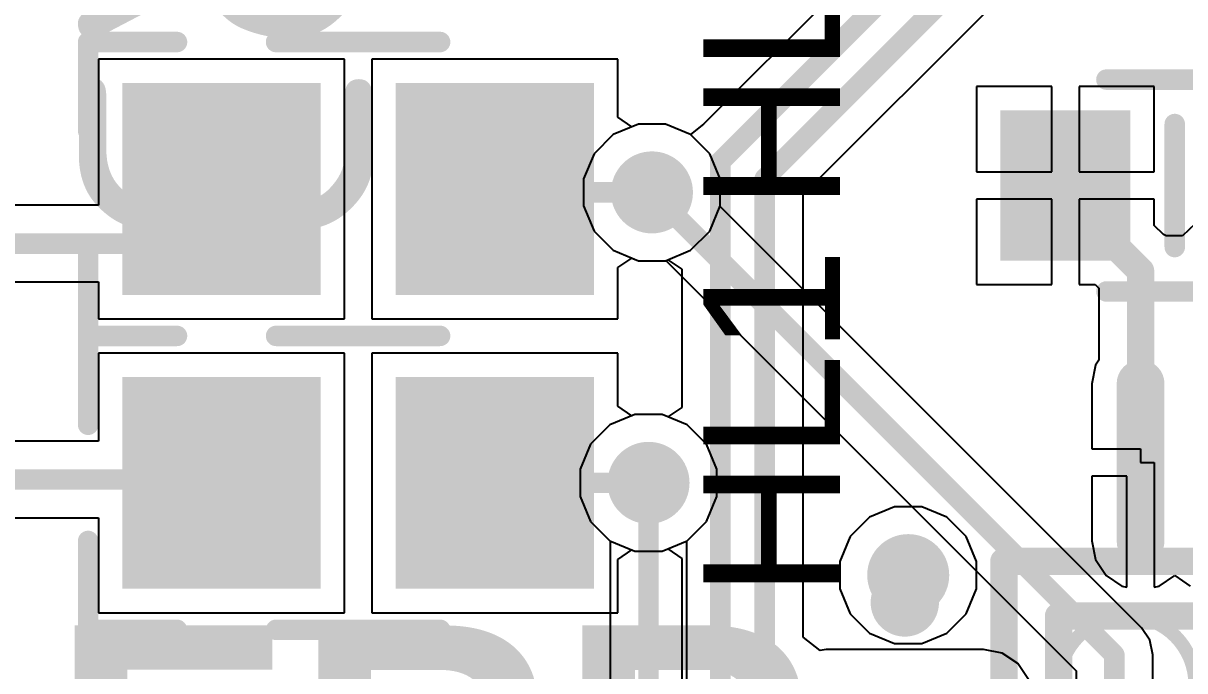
# Model space of a CAD drawing. Header units: inches. Extents: x -1.9 to 51.5, y -1.6 to 35.1.
# Drawn here: x 2.53 to 11.02, y 24.3 to 29.04 of the extents above; entities that cross this region are included whole.
import ezdxf

# ---------------------------------------------------------------- set-up
doc = ezdxf.new("R2010")
doc.units = ezdxf.units.IN
for name, color, linetype in [('Assembly Notes', 76, 'Continuous'), ('Bottom Layer', 76, 'Continuous'), ('Bottom Layer 1', 5, 'Continuous'), ('Mechanical 10', 56, 'Continuous'), ('Mechanical 13', 56, 'Continuous'), ('Top Layer', 16, 'Continuous'), ('Top Layer 1', 1, 'Continuous'), ('Top Overlay', 2, 'Continuous'), ('Top Paste', 8, 'Continuous'), ('Top Solder', 216, 'Continuous'), ('Via Holes', 16, 'Continuous')]:
    doc.layers.add(name, color=color, linetype=linetype)
doc.styles.add('Arial', font='', dxfattribs={"height": 0.2})
doc.styles.add('Century Gothic_Bold', font='', dxfattribs={"height": 0.2})
doc.styles.add('GOST type B', font='', dxfattribs={"height": 0.2})
doc.styles.get('Arial').set_extended_font_data('Arial')
doc.styles.get('Century Gothic_Bold').set_extended_font_data('Century Gothic', bold=True)
doc.styles.get('GOST type B').set_extended_font_data('GOST type B')

# ---------------------------------------------------------------- blocks, each defined once
blk = doc.blocks.new('0603R_167')
at = {"layer": 'Top Layer 1'}
for points in [[(-1.05, -0.475), (-1.05, 0.475), (-0.25, 0.475), (-0.25, -0.475)], [(0.25, -0.475), (0.25, 0.475), (1.05, 0.475), (1.05, -0.475)]]:
    blk.add_hatch(color=1, dxfattribs=at).paths.add_polyline_path(points)
at = {"layer": 'Top Paste'}
for points in [[(-1.05, -0.475), (-1.05, 0.475), (-0.25, 0.475), (-0.25, -0.475)], [(0.25, -0.475), (0.25, 0.475), (1.05, 0.475), (1.05, -0.475)]]:
    blk.add_hatch(color=8, dxfattribs=at).paths.add_polyline_path(points)
at = {"layer": 'Top Solder'}
for points in [[(-1.075, -0.5), (-1.075, 0.5), (-0.225, 0.5), (-0.225, -0.5)], [(0.225, -0.5), (0.225, 0.5), (1.075, 0.5), (1.075, -0.5)]]:
    blk.add_hatch(color=216, dxfattribs=at).paths.add_polyline_path(points)
at = {"layer": 'Assembly Notes'}
for points in [[(-0.85, -0.475, 0.25, 0.25, 0), (-0.85, 0.475, 0.25, 0.25, 0)], [(0.85, 0.475, 0.25, 0.25, 0), (-0.85, 0.475, 0.25, 0.25, 0)], [(0.85, -0.475, 0.25, 0.25, 0), (0.85, 0.475, 0.25, 0.25, 0)], [(0.85, -0.475, 0.25, 0.25, 0), (-0.85, -0.475, 0.25, 0.25, 0)]]:
    blk.add_lwpolyline(points, format="xyseb", dxfattribs=at)
for points in [[(-0.9125, 0.475, 0.125, 0.125, 1), (-0.7875, 0.475, 0.125, 0.125, 1)], [(-0.9125, 0.475, 0.125, 0.125, 1), (-0.7875, 0.475, 0.125, 0.125, 1)], [(0.7875, 0.475, 0.125, 0.125, 1), (0.9125, 0.475, 0.125, 0.125, 1)], [(0.7875, 0.475, 0.125, 0.125, 1), (0.9125, 0.475, 0.125, 0.125, 1)], [(-0.9125, -0.475, 0.125, 0.125, 1), (-0.7875, -0.475, 0.125, 0.125, 1)], [(-0.9125, -0.475, 0.125, 0.125, 1), (-0.7875, -0.475, 0.125, 0.125, 1)], [(0.7875, -0.475, 0.125, 0.125, 1), (0.9125, -0.475, 0.125, 0.125, 1)], [(0.7875, -0.475, 0.125, 0.125, 1), (0.9125, -0.475, 0.125, 0.125, 1)]]:
    blk.add_lwpolyline(points, format="xyseb", close=True, dxfattribs=at)
at = {"layer": 'Top Overlay'}
for points in [[(0.5, 0.725, 0.15, 0.15, 0), (-0.5, 0.725, 0.15, 0.15, 0)], [(0.5, -0.725, 0.15, 0.15, 0), (-0.5, -0.725, 0.15, 0.15, 0)]]:
    blk.add_lwpolyline(points, format="xyseb", dxfattribs=at)
for points in [[(-0.5375, 0.725, 0.075, 0.075, 1), (-0.4625, 0.725, 0.075, 0.075, 1)], [(0.4625, 0.725, 0.075, 0.075, 1), (0.5375, 0.725, 0.075, 0.075, 1)], [(-0.5375, -0.725, 0.075, 0.075, 1), (-0.4625, -0.725, 0.075, 0.075, 1)], [(0.4625, -0.725, 0.075, 0.075, 1), (0.5375, -0.725, 0.075, 0.075, 1)]]:
    blk.add_lwpolyline(points, format="xyseb", close=True, dxfattribs=at)
at = {"layer": 'Assembly Notes', "style": 'GOST type B'}
blk.add_text('R3', height=2.15, dxfattribs=at).set_placement((-2.4, 1.4))
blk = doc.blocks.new('0805D_171')
at = {"layer": 'Top Layer 1'}
for points in [[(-1.7, -0.75), (-1.7, 0.75), (-0.3, 0.75), (-0.3, -0.75)], [(0.3, -0.75), (0.3, 0.75), (1.7, 0.75), (1.7, -0.75)]]:
    blk.add_hatch(color=1, dxfattribs=at).paths.add_polyline_path(points)
at = {"layer": 'Top Paste'}
for points in [[(-1.7, -0.75), (-1.7, 0.75), (-0.3, 0.75), (-0.3, -0.75)], [(0.3, -0.75), (0.3, 0.75), (1.7, 0.75), (1.7, -0.75)]]:
    blk.add_hatch(color=8, dxfattribs=at).paths.add_polyline_path(points)
at = {"layer": 'Top Solder'}
for points in [[(-1.725, -0.775), (-1.725, 0.775), (-0.275, 0.775), (-0.275, -0.775)], [(0.275, -0.775), (0.275, 0.775), (1.725, 0.775), (1.725, -0.775)]]:
    blk.add_hatch(color=216, dxfattribs=at).paths.add_polyline_path(points)
at = {"layer": 'Top Overlay'}
for points in [[(0.6, 1.075, 0.15, 0.15, 0), (-0.6, 1.075, 0.15, 0.15, 0)], [(1.975, 1.075, 0.15, 0.15, 0), (1.325, 1.075, 0.15, 0.15, 0)], [(1.975, 1.075, 0.15, 0.15, 0), (1.975, 0.425, 0.15, 0.15, 0)], [(1.975, -0.425, 0.15, 0.15, 0), (1.975, -1.075, 0.15, 0.15, 0)], [(0.6, -1.075, 0.15, 0.15, 0), (-0.6, -1.075, 0.15, 0.15, 0)], [(1.975, -1.075, 0.15, 0.15, 0), (1.325, -1.075, 0.15, 0.15, 0)]]:
    blk.add_lwpolyline(points, format="xyseb", dxfattribs=at)
for points in [[(-0.6375, 1.075, 0.075, 0.075, 1), (-0.5625, 1.075, 0.075, 0.075, 1)], [(0.5625, 1.075, 0.075, 0.075, 1), (0.6375, 1.075, 0.075, 0.075, 1)], [(1.2875, 1.075, 0.075, 0.075, 1), (1.3625, 1.075, 0.075, 0.075, 1)], [(1.9375, 1.075, 0.075, 0.075, 1), (2.0125, 1.075, 0.075, 0.075, 1)], [(1.9375, 1.075, 0.075, 0.075, 1), (2.0125, 1.075, 0.075, 0.075, 1)], [(1.9375, 0.425, 0.075, 0.075, 1), (2.0125, 0.425, 0.075, 0.075, 1)], [(1.9375, -0.425, 0.075, 0.075, 1), (2.0125, -0.425, 0.075, 0.075, 1)], [(-0.6375, -1.075, 0.075, 0.075, 1), (-0.5625, -1.075, 0.075, 0.075, 1)], [(0.5625, -1.075, 0.075, 0.075, 1), (0.6375, -1.075, 0.075, 0.075, 1)], [(1.2875, -1.075, 0.075, 0.075, 1), (1.3625, -1.075, 0.075, 0.075, 1)], [(1.9375, -1.075, 0.075, 0.075, 1), (2.0125, -1.075, 0.075, 0.075, 1)], [(1.9375, -1.075, 0.075, 0.075, 1), (2.0125, -1.075, 0.075, 0.075, 1)]]:
    blk.add_lwpolyline(points, format="xyseb", close=True, dxfattribs=at)
blk = doc.blocks.new('0805D_172')
at = {"layer": 'Top Layer 1'}
for points in [[(-1.7, -0.75), (-1.7, 0.75), (-0.3, 0.75), (-0.3, -0.75)], [(0.3, -0.75), (0.3, 0.75), (1.7, 0.75), (1.7, -0.75)]]:
    blk.add_hatch(color=1, dxfattribs=at).paths.add_polyline_path(points)
at = {"layer": 'Top Paste'}
for points in [[(-1.7, -0.75), (-1.7, 0.75), (-0.3, 0.75), (-0.3, -0.75)], [(0.3, -0.75), (0.3, 0.75), (1.7, 0.75), (1.7, -0.75)]]:
    blk.add_hatch(color=8, dxfattribs=at).paths.add_polyline_path(points)
at = {"layer": 'Top Solder'}
for points in [[(-1.725, -0.775), (-1.725, 0.775), (-0.275, 0.775), (-0.275, -0.775)], [(0.275, -0.775), (0.275, 0.775), (1.725, 0.775), (1.725, -0.775)]]:
    blk.add_hatch(color=216, dxfattribs=at).paths.add_polyline_path(points)
at = {"layer": 'Top Overlay'}
for points in [[(0.6, 1.075, 0.15, 0.15, 0), (-0.6, 1.075, 0.15, 0.15, 0)], [(1.975, 1.075, 0.15, 0.15, 0), (1.325, 1.075, 0.15, 0.15, 0)], [(1.975, 1.075, 0.15, 0.15, 0), (1.975, 0.425, 0.15, 0.15, 0)], [(1.975, -0.425, 0.15, 0.15, 0), (1.975, -1.075, 0.15, 0.15, 0)], [(0.6, -1.075, 0.15, 0.15, 0), (-0.6, -1.075, 0.15, 0.15, 0)], [(1.975, -1.075, 0.15, 0.15, 0), (1.325, -1.075, 0.15, 0.15, 0)]]:
    blk.add_lwpolyline(points, format="xyseb", dxfattribs=at)
for points in [[(-0.6375, 1.075, 0.075, 0.075, 1), (-0.5625, 1.075, 0.075, 0.075, 1)], [(0.5625, 1.075, 0.075, 0.075, 1), (0.6375, 1.075, 0.075, 0.075, 1)], [(1.2875, 1.075, 0.075, 0.075, 1), (1.3625, 1.075, 0.075, 0.075, 1)], [(1.9375, 1.075, 0.075, 0.075, 1), (2.0125, 1.075, 0.075, 0.075, 1)], [(1.9375, 1.075, 0.075, 0.075, 1), (2.0125, 1.075, 0.075, 0.075, 1)], [(1.9375, 0.425, 0.075, 0.075, 1), (2.0125, 0.425, 0.075, 0.075, 1)], [(1.9375, -0.425, 0.075, 0.075, 1), (2.0125, -0.425, 0.075, 0.075, 1)], [(-0.6375, -1.075, 0.075, 0.075, 1), (-0.5625, -1.075, 0.075, 0.075, 1)], [(0.5625, -1.075, 0.075, 0.075, 1), (0.6375, -1.075, 0.075, 0.075, 1)], [(1.2875, -1.075, 0.075, 0.075, 1), (1.3625, -1.075, 0.075, 0.075, 1)], [(1.9375, -1.075, 0.075, 0.075, 1), (2.0125, -1.075, 0.075, 0.075, 1)], [(1.9375, -1.075, 0.075, 0.075, 1), (2.0125, -1.075, 0.075, 0.075, 1)]]:
    blk.add_lwpolyline(points, format="xyseb", close=True, dxfattribs=at)
blk = doc.blocks.new('LQFP100_173')
at = {"layer": 'Top Layer 1'}
h = blk.add_hatch(color=1, dxfattribs=at)
edge = h.paths.add_edge_path()
edge.add_arc((-6, 7.15), 0.15, 180, 360)
edge.add_line((-5.85, 7.15), (-5.85, 8.3))
edge.add_arc((-6, 8.3), 0.15, 0, 180)
edge.add_line((-6.15, 8.3), (-6.15, 7.15))
at = {"layer": 'Top Paste'}
h = blk.add_hatch(color=8, dxfattribs=at)
edge = h.paths.add_edge_path()
edge.add_arc((-6, 7.15), 0.15, 180, 360)
edge.add_line((-5.85, 7.15), (-5.85, 8.3))
edge.add_arc((-6, 8.3), 0.15, 0, 180)
edge.add_line((-6.15, 8.3), (-6.15, 7.15))
at = {"layer": 'Top Solder'}
h = blk.add_hatch(color=216, dxfattribs=at)
edge = h.paths.add_edge_path()
edge.add_arc((-6, 7.15), 0.175, 180, 360)
edge.add_line((-5.825, 7.15), (-5.825, 8.3))
edge.add_arc((-6, 8.3), 0.175, 0, 180)
edge.add_line((-6.175, 8.3), (-6.175, 7.15))
at = {"layer": 'Mechanical 10'}
for points in [[(-7, 7, 0.2, 0.2, 0), (7, 7, 0.2, 0.2, 0)], [(-7, -7, 0.2, 0.2, 0), (-7, 7, 0.2, 0.2, 0)]]:
    blk.add_lwpolyline(points, format="xyseb", dxfattribs=at)
blk.add_lwpolyline([(-7.05, 7, 0.1, 0.1, 1), (-6.95, 7, 0.1, 0.1, 1)], format="xyseb", close=True, dxfattribs=at)
blk.add_lwpolyline([(-7.05, 7, 0.1, 0.1, 1), (-6.95, 7, 0.1, 0.1, 1)], format="xyseb", close=True, dxfattribs=at)
at = {"layer": 'Mechanical 13'}
blk.add_lwpolyline([(-5.6, 6.1, 0.1, 0.1, 1), (-6.6, 6.1, 0.1, 0.1, 1)], format="xyseb", close=True, dxfattribs=at)
at = {"layer": 'Top Overlay'}
for points in [[(-7.6, 6.7, 0.25, 0.25, 1), (-7.85, 6.7, 0.25, 0.25, 1)], [(-7.9125, 6.7, 0.125, 0.125, 1), (-7.7875, 6.7, 0.125, 0.125, 1)], [(-7.6625, 6.7, 0.125, 0.125, 1), (-7.5375, 6.7, 0.125, 0.125, 1)], [(-6.65, 6.6, 0.1, 0.1, 1), (-6.55, 6.6, 0.1, 0.1, 1)], [(-6.65, 6.6, 0.1, 0.1, 1), (-6.55, 6.6, 0.1, 0.1, 1)]]:
    blk.add_lwpolyline(points, format="xyseb", close=True, dxfattribs=at)
for points in [[(-6.6, -6.6, 0.2, 0.2, 0), (-6.6, 6.6, 0.2, 0.2, 0)], [(-6.6, 6.6, 0.2, 0.2, 0), (6.6, 6.6, 0.2, 0.2, 0)]]:
    blk.add_lwpolyline(points, format="xyseb", dxfattribs=at)
blk = doc.blocks.new('0603C_186')
at = {"layer": 'Top Layer 1'}
for points in [[(-1.25, -0.525), (-1.25, 0.525), (-0.35, 0.525), (-0.35, -0.525)], [(0.35, -0.525), (0.35, 0.525), (1.25, 0.525), (1.25, -0.525)]]:
    blk.add_hatch(color=1, dxfattribs=at).paths.add_polyline_path(points)
at = {"layer": 'Top Paste'}
for points in [[(-1.25, -0.525), (-1.25, 0.525), (-0.35, 0.525), (-0.35, -0.525)], [(0.35, -0.525), (0.35, 0.525), (1.25, 0.525), (1.25, -0.525)]]:
    blk.add_hatch(color=8, dxfattribs=at).paths.add_polyline_path(points)
at = {"layer": 'Top Solder'}
for points in [[(-1.275, -0.55), (-1.275, 0.55), (-0.325, 0.55), (-0.325, -0.55)], [(0.325, -0.55), (0.325, 0.55), (1.275, 0.55), (1.275, -0.55)]]:
    blk.add_hatch(color=216, dxfattribs=at).paths.add_polyline_path(points)
at = {"layer": 'Top Overlay'}
for points in [[(0.5, 0.775, 0.15, 0.15, 0), (-0.5, 0.775, 0.15, 0.15, 0)], [(0, 0.45, 0.15, 0.15, 0), (0, -0.45, 0.15, 0.15, 0)], [(0.5, -0.775, 0.15, 0.15, 0), (-0.5, -0.775, 0.15, 0.15, 0)]]:
    blk.add_lwpolyline(points, format="xyseb", dxfattribs=at)
for points in [[(-0.5375, 0.775, 0.075, 0.075, 1), (-0.4625, 0.775, 0.075, 0.075, 1)], [(0.4625, 0.775, 0.075, 0.075, 1), (0.5375, 0.775, 0.075, 0.075, 1)], [(-0.0375, 0.45, 0.075, 0.075, 1), (0.0375, 0.45, 0.075, 0.075, 1)], [(-0.0375, -0.45, 0.075, 0.075, 1), (0.0375, -0.45, 0.075, 0.075, 1)], [(-0.5375, -0.775, 0.075, 0.075, 1), (-0.4625, -0.775, 0.075, 0.075, 1)], [(0.4625, -0.775, 0.075, 0.075, 1), (0.5375, -0.775, 0.075, 0.075, 1)]]:
    blk.add_lwpolyline(points, format="xyseb", close=True, dxfattribs=at)

msp = doc.modelspace()

# ---------------------------------------------------------------- hatches: boundary and pattern name
at = {"layer": 'Bottom Layer'}
h = msp.add_hatch(color=76, dxfattribs=at)
edge = h.paths.add_edge_path()
edge.add_arc((7.125, 27.8), 0.3, 0, 360)
h = msp.add_hatch(color=76, dxfattribs=at)
edge = h.paths.add_edge_path()
edge.add_arc((7.1, 25.675), 0.3, 0, 360)
h = msp.add_hatch(color=76, dxfattribs=at)
edge = h.paths.add_edge_path()
edge.add_arc((9, 25), 0.3, 0, 360)
at = {"layer": 'Bottom Layer 1'}
h = msp.add_hatch(color=5, dxfattribs=at)
edge = h.paths.add_edge_path()
edge.add_arc((7.125, 27.8), 0.3, 0, 360)
h = msp.add_hatch(color=5, dxfattribs=at)
edge = h.paths.add_edge_path()
edge.add_arc((7.1, 25.675), 0.3, 0, 360)
h = msp.add_hatch(color=5, dxfattribs=at)
edge = h.paths.add_edge_path()
edge.add_arc((9, 25), 0.3, 0, 360)
at = {"layer": 'Top Layer'}
h = msp.add_hatch(color=16, dxfattribs=at)
edge = h.paths.add_edge_path()
edge.add_arc((7.125, 27.8), 0.3, 0, 360)
h = msp.add_hatch(color=16, dxfattribs=at)
edge = h.paths.add_edge_path()
edge.add_arc((7.1, 25.675), 0.3, 0, 360)
h = msp.add_hatch(color=16, dxfattribs=at)
edge = h.paths.add_edge_path()
edge.add_arc((9, 25), 0.3, 0, 360)
at = {"layer": 'Top Layer 1'}
h = msp.add_hatch(color=1, dxfattribs=at)
edge = h.paths.add_edge_path()
edge.add_arc((7.125, 27.8), 0.3, 0, 360)
h = msp.add_hatch(color=1, dxfattribs=at)
edge = h.paths.add_edge_path()
edge.add_arc((7.1, 25.675), 0.3, 0, 360)
h = msp.add_hatch(color=1, dxfattribs=at)
edge = h.paths.add_edge_path()
edge.add_arc((9, 25), 0.3, 0, 360)
at = {"layer": 'Via Holes'}
h = msp.add_hatch(color=7, dxfattribs=at)
edge = h.paths.add_edge_path()
edge.add_arc((7.125, 27.8), 0.15, 0, 360)
h = msp.add_hatch(color=7, dxfattribs=at)
edge = h.paths.add_edge_path()
edge.add_arc((7.1, 25.675), 0.15, 0, 360)
h = msp.add_hatch(color=7, dxfattribs=at)
edge = h.paths.add_edge_path()
edge.add_arc((9, 25), 0.15, 0, 360)

# ---------------------------------------------------------------- linework, layer by layer
at = {"layer": 'Bottom Layer'}
for p, q in [((7.0255, 28.3), (6.8418, 28.2239)), ((7.2245, 28.3), (7.0255, 28.3)), ((7.4082, 28.2239), (7.2245, 28.3)), ((6.8418, 28.2239), (6.7011, 28.0832)), ((7.5489, 28.0832), (7.4082, 28.2239)), ((6.7011, 28.0832), (6.625, 27.8995)), ((7.625, 27.8995), (7.5489, 28.0832)), ((6.625, 27.8995), (6.625, 27.7005)), ((7.625, 27.7005), (7.625, 27.8995)), ((6.625, 27.7005), (6.7011, 27.5168)), ((7.5489, 27.5168), (7.625, 27.7005)), ((6.7011, 27.5168), (6.8418, 27.3761)), ((7.4082, 27.3761), (7.5489, 27.5168)), ((6.8418, 27.3761), (7.0255, 27.3)), ((7.2245, 27.3), (7.4082, 27.3761)), ((7.0255, 27.3), (7.2245, 27.3)), ((7.0005, 26.175), (6.8168, 26.0989)), ((7.1995, 26.175), (7.0005, 26.175)), ((7.3832, 26.0989), (7.1995, 26.175)), ((6.8168, 26.0989), (6.6761, 25.9582)), ((7.5239, 25.9582), (7.3832, 26.0989)), ((6.6761, 25.9582), (6.6, 25.7745)), ((7.6, 25.7745), (7.5239, 25.9582)), ((6.6, 25.7745), (6.6, 25.5755)), ((7.6, 25.5755), (7.6, 25.7745)), ((6.6, 25.5755), (6.6761, 25.3918)), ((7.5239, 25.3918), (7.6, 25.5755)), ((8.9006, 25.5), (8.7168, 25.4239)), ((9.0995, 25.5), (8.9006, 25.5)), ((9.2832, 25.4239), (9.0995, 25.5)), ((8.7168, 25.4239), (8.5761, 25.2833)), ((9.4239, 25.2833), (9.2832, 25.4239)), ((6.6761, 25.3918), (6.8168, 25.2511)), ((7.3832, 25.2511), (7.5239, 25.3918)), ((6.8168, 25.2511), (7.0005, 25.175)), ((7.1995, 25.175), (7.3832, 25.2511)), ((8.5761, 25.2833), (8.5, 25.0995)), ((9.5, 25.0995), (9.4239, 25.2833)), ((7.0005, 25.175), (7.1995, 25.175)), ((8.5, 25.0995), (8.5, 24.9006)), ((9.5, 24.9006), (9.5, 25.0995)), ((8.5, 24.9006), (8.5761, 24.7168)), ((9.4239, 24.7168), (9.5, 24.9006)), ((8.5761, 24.7168), (8.7168, 24.5761)), ((9.2832, 24.5761), (9.4239, 24.7168)), ((8.7168, 24.5761), (8.9006, 24.5)), ((9.0995, 24.5), (9.2832, 24.5761)), ((8.9006, 24.5), (9.0995, 24.5))]:
    msp.add_line(p, q, dxfattribs=at)
at = {"layer": 'Bottom Layer 1'}
for p, q in [((7.0255, 28.3), (6.8418, 28.2239)), ((7.2245, 28.3), (7.0255, 28.3)), ((7.4082, 28.2239), (7.2245, 28.3)), ((6.8418, 28.2239), (6.7011, 28.0832)), ((7.5489, 28.0832), (7.4082, 28.2239)), ((6.7011, 28.0832), (6.625, 27.8995)), ((7.625, 27.8995), (7.5489, 28.0832)), ((6.625, 27.8995), (6.625, 27.7005)), ((7.625, 27.7005), (7.625, 27.8995)), ((6.625, 27.7005), (6.7011, 27.5168)), ((7.6238, 27.6977), (7.625, 27.7005)), ((10.7065, 24.615), (7.6238, 27.6977)), ((6.7011, 27.5168), (6.8418, 27.3761)), ((6.8418, 27.3761), (7.0255, 27.3)), ((7.0255, 27.3), (7.2245, 27.3)), ((7.2245, 27.3), (7.2273, 27.3012)), ((7.2273, 27.3012), (10.2278, 24.3006)), ((7.0005, 26.175), (6.8168, 26.0989)), ((7.1995, 26.175), (7.0005, 26.175)), ((7.3832, 26.0989), (7.1995, 26.175)), ((6.8168, 26.0989), (6.6761, 25.9582)), ((7.5239, 25.9582), (7.3832, 26.0989)), ((6.6761, 25.9582), (6.6, 25.7745)), ((7.6, 25.7745), (7.5239, 25.9582)), ((6.6, 25.7745), (6.6, 25.5755)), ((7.6, 25.5755), (7.6, 25.7745)), ((6.6, 25.5755), (6.6761, 25.3918)), ((7.5239, 25.3918), (7.6, 25.5755)), ((6.6761, 25.3918), (6.8168, 25.2511)), ((7.3832, 25.2511), (7.5239, 25.3918)), ((6.8168, 25.2511), (6.8196, 25.2499)), ((6.8196, 25.2499), (6.8196, 23.5429)), ((7.3804, 25.2499), (7.3832, 25.2511)), ((7.3804, 23.659), (7.3804, 25.2499)), ((10.7673, 24.5241), (10.7065, 24.615)), ((10.7886, 24.4168), (10.7673, 24.5241)), ((10.7886, 21.9739), (10.7886, 24.4168)), ((10.2278, 24.3006), (10.2278, 21.9739))]:
    msp.add_line(p, q, dxfattribs=at)
for points in [[(7.125, 27.8, 0.15, 0.15, 0), (10.5082, 24.4168, 0.15, 0.15, 0)], [(7.1, 23.5429, 0.15, 0.15, 0), (7.1, 25.675, 0.15, 0.15, 0)], [(10.5082, 21.5489, 0.15, 0.15, 0), (10.5082, 24.4168, 0.15, 0.15, 0)]]:
    msp.add_lwpolyline(points, format="xyseb", dxfattribs=at)
for points in [[(7.0875, 27.8, 0.075, 0.075, 1), (7.1625, 27.8, 0.075, 0.075, 1)], [(7.0625, 25.675, 0.075, 0.075, 1), (7.1375, 25.675, 0.075, 0.075, 1)], [(10.4707, 24.4168, 0.075, 0.075, 1), (10.5457, 24.4168, 0.075, 0.075, 1)], [(10.4707, 24.4168, 0.075, 0.075, 1), (10.5457, 24.4168, 0.075, 0.075, 1)]]:
    msp.add_lwpolyline(points, format="xyseb", close=True, dxfattribs=at)
at = {"layer": 'Top Layer'}
for p, q in [((7.0255, 28.3), (6.8418, 28.2239)), ((7.2245, 28.3), (7.0255, 28.3)), ((7.4082, 28.2239), (7.2245, 28.3)), ((6.8418, 28.2239), (6.7011, 28.0832)), ((7.5489, 28.0832), (7.4082, 28.2239)), ((6.7011, 28.0832), (6.625, 27.8995)), ((7.625, 27.8995), (7.5489, 28.0832)), ((6.625, 27.8995), (6.625, 27.7005)), ((7.625, 27.7005), (7.625, 27.8995)), ((6.625, 27.7005), (6.7011, 27.5168)), ((7.5489, 27.5168), (7.625, 27.7005)), ((6.7011, 27.5168), (6.8418, 27.3761)), ((7.4082, 27.3761), (7.5489, 27.5168)), ((6.8418, 27.3761), (7.0255, 27.3)), ((7.2245, 27.3), (7.4082, 27.3761)), ((7.0255, 27.3), (7.2245, 27.3)), ((7.0005, 26.175), (6.8168, 26.0989)), ((7.1995, 26.175), (7.0005, 26.175)), ((7.3832, 26.0989), (7.1995, 26.175)), ((6.8168, 26.0989), (6.6761, 25.9582)), ((7.5239, 25.9582), (7.3832, 26.0989)), ((6.6761, 25.9582), (6.6, 25.7745)), ((7.6, 25.7745), (7.5239, 25.9582)), ((6.6, 25.7745), (6.6, 25.5755)), ((7.6, 25.5755), (7.6, 25.7745)), ((6.6, 25.5755), (6.6761, 25.3918)), ((7.5239, 25.3918), (7.6, 25.5755)), ((8.9006, 25.5), (8.7168, 25.4239)), ((9.0995, 25.5), (8.9006, 25.5)), ((9.2832, 25.4239), (9.0995, 25.5)), ((8.7168, 25.4239), (8.5761, 25.2833)), ((9.4239, 25.2833), (9.2832, 25.4239)), ((6.6761, 25.3918), (6.8168, 25.2511)), ((7.3832, 25.2511), (7.5239, 25.3918)), ((6.8168, 25.2511), (7.0005, 25.175)), ((7.1995, 25.175), (7.3832, 25.2511)), ((8.5761, 25.2833), (8.5, 25.0995)), ((9.5, 25.0995), (9.4239, 25.2833)), ((7.0005, 25.175), (7.1995, 25.175)), ((8.5, 25.0995), (8.5, 24.9006)), ((9.5, 24.9006), (9.5, 25.0995)), ((8.5, 24.9006), (8.5761, 24.7168)), ((9.4239, 24.7168), (9.5, 24.9006)), ((8.5761, 24.7168), (8.7168, 24.5761)), ((9.2832, 24.5761), (9.4239, 24.7168)), ((8.7168, 24.5761), (8.9006, 24.5)), ((9.0995, 24.5), (9.2832, 24.5761)), ((8.9006, 24.5), (9.0995, 24.5))]:
    msp.add_line(p, q, dxfattribs=at)
at = {"layer": 'Top Layer 1'}
for p, q in [((9.1767, 29.9733), (7.5031, 28.2997)), ((8.2304, 27.7839), (9.6661, 29.2196)), ((4.875, 28.775), (3.075, 28.775)), ((3.075, 28.775), (3.075, 27.7054)), ((4.875, 26.875), (4.875, 28.775)), ((6.875, 28.775), (5.075, 28.775)), ((5.075, 28.775), (5.075, 26.875)), ((6.875, 28.3501), (6.875, 28.775)), ((10.05, 28.575), (9.5, 28.575)), ((9.5, 28.575), (9.5, 27.95)), ((10.05, 27.95), (10.05, 28.575)), ((10.8, 28.575), (10.25, 28.575)), ((10.25, 28.575), (10.25, 27.95)), ((10.8, 27.95), (10.8, 28.575)), ((6.9789, 28.2807), (6.875, 28.3501)), ((7.0255, 28.3), (6.9789, 28.2807)), ((7.2245, 28.3), (7.0255, 28.3)), ((7.4082, 28.2239), (7.2245, 28.3)), ((7.5031, 28.2997), (7.4082, 28.2239)), ((9.5, 27.95), (10.05, 27.95)), ((10.25, 27.95), (10.8, 27.95)), ((3.075, 27.7054), (2.2, 27.7054)), ((8.2304, 24.5465), (8.2304, 27.7839)), ((10.05, 27.75), (9.5, 27.75)), ((9.5, 27.75), (9.5, 27.125)), ((10.05, 27.125), (10.05, 27.75)), ((10.8, 27.75), (10.25, 27.75)), ((10.25, 27.75), (10.25, 27.125)), ((10.8, 27.5576), (10.8, 27.75)), ((10.8666, 27.491), (10.8, 27.5576)), ((11.1, 27.5706), (11.0063, 27.482)), ((10.8878, 27.482), (10.8666, 27.491)), ((11.0063, 27.482), (10.8878, 27.482)), ((6.875, 27.2499), (6.9789, 27.3193)), ((6.9789, 27.3193), (7.0255, 27.3)), ((7.0255, 27.3), (7.2245, 27.3)), ((7.2245, 27.3), (7.2407, 27.3067)), ((7.2407, 27.3067), (7.3446, 27.2373)), ((6.875, 26.875), (6.875, 27.2499)), ((7.3446, 27.2373), (7.3446, 26.2274)), ((2.2, 27.1446), (3.075, 27.1446)), ((3.075, 27.1446), (3.075, 26.875)), ((9.5, 27.125), (10.05, 27.125)), ((10.25, 27.125), (10.3674, 27.125)), ((10.3674, 27.125), (10.3941, 27.0983)), ((10.3941, 27.0983), (10.3941, 26.5722)), ((3.075, 26.875), (4.875, 26.875)), ((5.075, 26.875), (6.875, 26.875)), ((4.875, 26.625), (3.075, 26.625)), ((3.075, 26.625), (3.075, 25.9804)), ((4.875, 24.725), (4.875, 26.625)), ((6.875, 26.625), (5.075, 26.625)), ((5.075, 26.625), (5.075, 24.725)), ((6.875, 26.2355), (6.875, 26.625)), ((10.3703, 26.5366), (10.3431, 26.4)), ((10.3941, 26.5722), (10.3703, 26.5366)), ((10.3431, 26.4), (10.3431, 25.925)), ((6.9789, 26.166), (6.875, 26.2355)), ((7.0005, 26.175), (6.9789, 26.166)), ((7.1995, 26.175), (7.0005, 26.175)), ((7.2407, 26.1579), (7.1995, 26.175)), ((7.3446, 26.2274), (7.2407, 26.1579)), ((3.075, 25.9804), (2.3, 25.9804)), ((10.3431, 25.925), (10.7, 25.925)), ((10.7, 25.925), (10.7, 25.825)), ((10.7, 25.825), (10.8, 25.825)), ((10.8, 25.825), (10.8, 24.913)), ((10.6, 25.725), (10.3431, 25.725)), ((10.3431, 25.725), (10.3431, 25.25)), ((10.6, 24.913), (10.6, 25.725)), ((2.3, 25.4196), (3.075, 25.4196)), ((3.075, 25.4196), (3.075, 24.725)), ((10.3431, 25.25), (10.3703, 25.1134)), ((6.875, 25.1145), (6.9789, 25.184)), ((6.9789, 25.184), (7.0005, 25.175)), ((7.0005, 25.175), (7.1995, 25.175)), ((7.1995, 25.175), (7.2407, 25.1921)), ((7.2407, 25.1921), (7.3446, 25.1226)), ((6.875, 24.725), (6.875, 25.1145)), ((7.3446, 25.1226), (7.3446, 22.875)), ((10.3703, 25.1134), (10.4477, 24.9977)), ((10.4477, 24.9977), (10.5634, 24.9203)), ((10.8366, 24.9203), (10.95, 24.9961)), ((10.95, 24.9961), (11.0634, 24.9203)), ((10.5634, 24.9203), (10.6, 24.913)), ((10.8, 24.913), (10.8366, 24.9203)), ((3.075, 24.725), (4.875, 24.725)), ((5.075, 24.725), (6.875, 24.725)), ((8.3554, 24.448), (8.2304, 24.5465)), ((8.4, 24.4569), (8.3554, 24.448)), ((9.55, 24.4569), (8.4, 24.4569)), ((9.6866, 24.4297), (9.55, 24.4569)), ((9.8023, 24.3523), (9.6866, 24.4297)), ((9.8797, 24.2366), (9.8023, 24.3523))]:
    msp.add_line(p, q, dxfattribs=at)
for points in [[(7.625, 28.025, 0.15, 0.15, 0), (9.375, 29.775, 0.15, 0.15, 0)], [(7.95, 27.9, 0.15, 0.15, 0), (9.55, 29.5, 0.15, 0.15, 0)], [(7.625, 22.875, 0.15, 0.15, 0), (7.625, 28.025, 0.15, 0.15, 0)], [(7.95, 23.05, 0.15, 0.15, 0), (7.95, 27.9, 0.15, 0.15, 0)], [(3.575, 27.425, 0.15, 0.15, 0), (3.975, 27.825, 0.15, 0.15, 0)], [(5.975, 27.825, 0.15, 0.15, 0), (6, 27.8, 0.15, 0.15, 0)], [(6, 27.8, 0.15, 0.15, 0), (7.125, 27.8, 0.15, 0.15, 0)], [(10.15, 27.775, 0.2, 0.2, 0), (10.15, 27.85, 0.2, 0.2, 0)], [(10.15, 27.775, 0.2, 0.2, 0), (10.7, 27.225, 0.2, 0.2, 0)], [(1.525, 27.425, 0.15, 0.15, 0), (3.575, 27.425, 0.15, 0.15, 0)], [(10.7, 25.825, 0.2, 0.2, 0), (10.7, 27.225, 0.2, 0.2, 0)], [(1.625, 25.7, 0.15, 0.15, 0), (3.95, 25.7, 0.15, 0.15, 0)], [(3.95, 25.7, 0.15, 0.15, 0), (3.975, 25.675, 0.15, 0.15, 0)], [(5.975, 25.675, 0.15, 0.15, 0), (7.1, 25.675, 0.15, 0.15, 0)]]:
    msp.add_lwpolyline(points, format="xyseb", dxfattribs=at)
for points in [[(7.5875, 28.025, 0.075, 0.075, 1), (7.6625, 28.025, 0.075, 0.075, 1)], [(7.5875, 28.025, 0.075, 0.075, 1), (7.6625, 28.025, 0.075, 0.075, 1)], [(7.9125, 27.9, 0.075, 0.075, 1), (7.9875, 27.9, 0.075, 0.075, 1)], [(7.9125, 27.9, 0.075, 0.075, 1), (7.9875, 27.9, 0.075, 0.075, 1)], [(3.9375, 27.825, 0.075, 0.075, 1), (4.0125, 27.825, 0.075, 0.075, 1)], [(5.9375, 27.825, 0.075, 0.075, 1), (6.0125, 27.825, 0.075, 0.075, 1)], [(5.9625, 27.8, 0.075, 0.075, 1), (6.0375, 27.8, 0.075, 0.075, 1)], [(5.9625, 27.8, 0.075, 0.075, 1), (6.0375, 27.8, 0.075, 0.075, 1)], [(7.0875, 27.8, 0.075, 0.075, 1), (7.1625, 27.8, 0.075, 0.075, 1)], [(10.1, 27.85, 0.1, 0.1, 1), (10.2, 27.85, 0.1, 0.1, 1)], [(10.1, 27.775, 0.1, 0.1, 1), (10.2, 27.775, 0.1, 0.1, 1)], [(10.1, 27.775, 0.1, 0.1, 1), (10.2, 27.775, 0.1, 0.1, 1)], [(3.5375, 27.425, 0.075, 0.075, 1), (3.6125, 27.425, 0.075, 0.075, 1)], [(3.5375, 27.425, 0.075, 0.075, 1), (3.6125, 27.425, 0.075, 0.075, 1)], [(10.65, 27.225, 0.1, 0.1, 1), (10.75, 27.225, 0.1, 0.1, 1)], [(10.65, 27.225, 0.1, 0.1, 1), (10.75, 27.225, 0.1, 0.1, 1)], [(10.65, 25.825, 0.1, 0.1, 1), (10.75, 25.825, 0.1, 0.1, 1)], [(3.9125, 25.7, 0.075, 0.075, 1), (3.9875, 25.7, 0.075, 0.075, 1)], [(3.9125, 25.7, 0.075, 0.075, 1), (3.9875, 25.7, 0.075, 0.075, 1)], [(3.9375, 25.675, 0.075, 0.075, 1), (4.0125, 25.675, 0.075, 0.075, 1)], [(5.9375, 25.675, 0.075, 0.075, 1), (6.0125, 25.675, 0.075, 0.075, 1)], [(7.0625, 25.675, 0.075, 0.075, 1), (7.1375, 25.675, 0.075, 0.075, 1)]]:
    msp.add_lwpolyline(points, format="xyseb", close=True, dxfattribs=at)

# ---------------------------------------------------------------- block references
for name, p, rotation in [('0603R_167', (1.525, 28.075), 270), ('0805D_171', (4.975, 27.825), 180), ('0603C_186', (10.95, 27.85), 180), ('0805D_172', (4.975, 25.675), 180)]:
    msp.add_blockref(name, p, dxfattribs=dict(rotation=rotation))
msp.add_blockref('LQFP100_173', (16.7, 18.1))

# ---------------------------------------------------------------- texts
at = {"layer": 'Top Overlay', "style": 'Arial'}
for s, p in [('HL2', (8.4998, 27.6671)), ('HL1', (8.4998, 24.8337))]:
    msp.add_text(s, height=1, rotation=90, dxfattribs=at).set_placement(p)
at = {"layer": 'Top Overlay', "style": 'Century Gothic_Bold'}
msp.add_text('ERR', height=2, dxfattribs=at).set_placement((2.7217, 22.6322))

doc.saveas('drawing.dxf')
